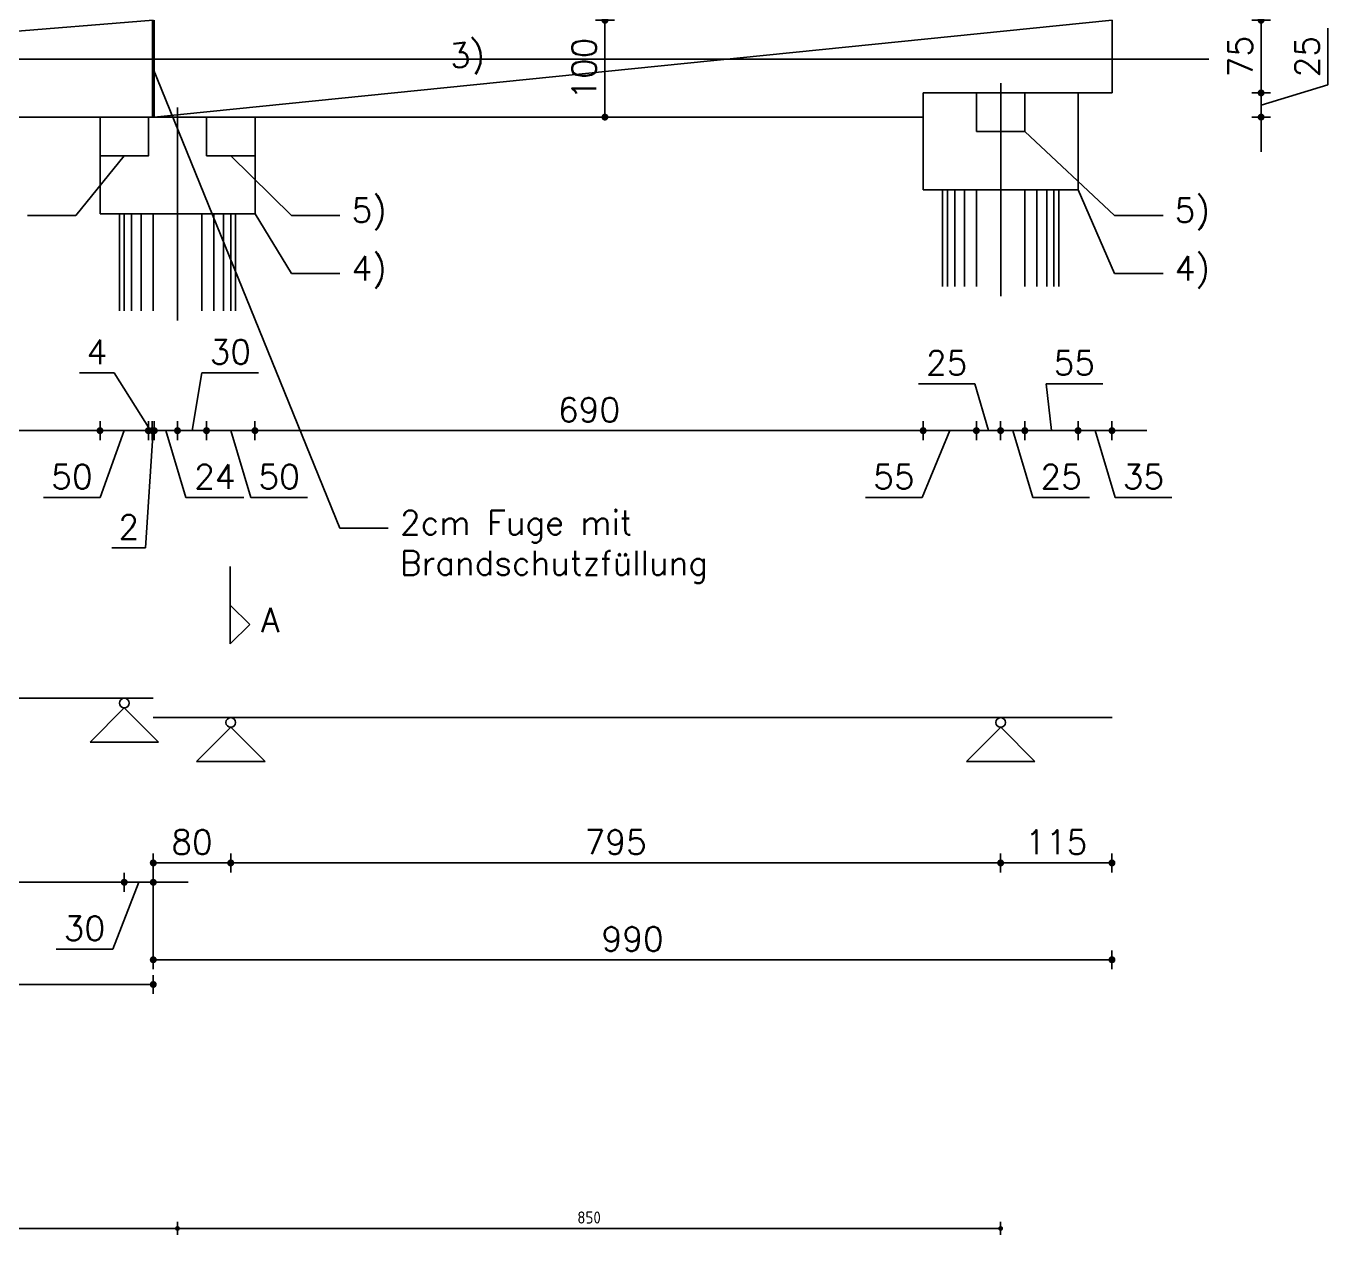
# Model space of a CAD drawing. Extents: x -17 to 300, y 24 to 138.
# Drawn here: x -2.7 to 10.74, y 24.22 to 36.7 of the extents above; entities that cross this region are included whole.
import ezdxf

# ---------------------------------------------------------------- set-up
doc = ezdxf.new("R2010")
doc.units = 0
doc.header["$LTSCALE"] = 0.5
doc.header["$MEASUREMENT"] = 0
doc.header["$PDMODE"] = 2
doc.linetypes.add('AUSGEZOGEN', pattern=[1000.01, 1000, 0.01])
doc.layers.get('Defpoints').update_dxf_attribs({"linetype": 'CONTINUOUS'})
for name, color, linetype in [('ACHSEN', 7, 'CONTINUOUS'), ('AUSBAU', 115, 'CONTINUOUS'), ('BET-ANS', 7, 'CONTINUOUS'), ('BET-SCHN', 6, 'CONTINUOUS'), ('MASSE', 7, 'CONTINUOUS'), ('TEXT', 7, 'CONTINUOUS')]:
    doc.layers.add(name, color=color, linetype=linetype)
doc.styles.add('R25-M100', font='romans.shx', dxfattribs={"height": 0.25})
doc.styles.add('TXT', font='isocp.shx')
doc.dimstyles.new('DOT_I', dxfattribs={"dimscale": 0.5, "dimtxt": 0.25, "dimasz": 0.25, "dimexe": 0.1, "dimexo": 0.3, "dimgap": 0.1, "dimtad": 1, "dimdec": 3, "dimzin": 3, "dimtxsty": 'TXT', "dimblk": 'DOT', "dimblk1": 'DOT', "dimblk2": 'DOT', "dimsah": 1, "dimcen": 0.1, "dimse1": 1, "dimse2": 1, "dimazin": 0, "dimtfac": 1, "dimtdec": 4, "dimtix": 1, "dimtmove": 2, "dimatfit": 3, "dimldrblk": 'DOT', "dimfxl": 0, "dimtvp": 1, "dimtolj": 1, "dimtzin": 0, "dimarcsym": 0})
doc.dimstyles.new('M1-100$0', dxfattribs={"dimtxt": 0.18, "dimasz": 0.18, "dimexe": 0.18, "dimexo": 0.0625, "dimgap": 0.09, "dimtad": 1, "dimdec": 1, "dimlfac": 100, "dimzin": 9, "dimdsep": 46, "dimtxsty": 'R25-M100', "dimblk1": 'DOT', "dimblk2": 'DOT', "dimsah": 1, "dimcen": 0.09, "dimse1": 1, "dimse2": 1, "dimclrt": 256, "dimadec": 0, "dimazin": 0, "dimtfac": 1, "dimtdec": 4, "dimtmove": 0, "dimatfit": 3, "dimldrblk": 'DOT', "dimfxl": 0, "dimtolj": 1, "dimtzin": 0, "dimarcsym": 0})

# ---------------------------------------------------------------- blocks, each defined once
blk = doc.blocks.new('DOT')
at = {"layer": 'MASSE', "color": 7, "linetype": 'Continuous'}
for p, q in [((0, 0), (-1, 0)), ((0, 0.54), (0, -0.54))]:
    blk.add_line(p, q, dxfattribs=at)
at = {"layer": 'MASSE', "color": 7, "linetype": 'Continuous', "const_width": 0.2}
blk.add_lwpolyline([(-0.1, 0, 1), (0.1, 0, 1)], format="xyb", close=True, dxfattribs=at)
blk = doc.blocks.new('*D26')
at = {"layer": 'Defpoints', "color": 0, "transparency": 16777216}
for p in [(-5.391, 29.759), (-1.691, 29.759), (-1.691, 27.859)]:
    blk.add_point(p, dxfattribs=at)
at = {"layer": 'MASSE', "color": 0, "lineweight": -2, "transparency": 16777216}
blk.add_line((-5.211, 27.859), (-1.871, 27.859), dxfattribs=at)
at = {"layer": 'MASSE', "color": 0, "lineweight": -2, "transparency": 16777216, "xscale": 0.18, "yscale": 0.18, "zscale": 0.18, "rotation": 180}
blk.add_blockref('DOT', (-5.391, 27.859), dxfattribs=at)
at = {"layer": 'MASSE', "color": 0, "lineweight": -2, "transparency": 16777216, "xscale": 0.18, "yscale": 0.18, "zscale": 0.18}
blk.add_blockref('DOT', (-1.691, 27.859), dxfattribs=at)
at = {"layer": 'MASSE', "transparency": 16777216, "insert": (-3.541, 28.074), "char_height": 0.25, "attachment_point": 5, "style": 'R25-M100'}
blk.add_mtext('\\A1;370', dxfattribs=at)
blk = doc.blocks.new('*D27')
at = {"layer": 'Defpoints', "color": 0, "transparency": 16777216}
for p in [(-1.691, 29.759), (-1.391, 29.759), (-1.391, 27.859)]:
    blk.add_point(p, dxfattribs=at)
at = {"layer": 'MASSE', "color": 0, "lineweight": -2, "transparency": 16777216}
for p, q in [((-1.871, 27.859), (-2.051, 27.859)), ((-1.541, 27.859), (-1.81, 27.169)), ((-1.691, 27.859), (-1.391, 27.859)), ((-1.691, 27.859), (-1.391, 27.859)), ((-1.211, 27.859), (-1.031, 27.859)), ((-1.81, 27.169), (-2.395, 27.169))]:
    blk.add_line(p, q, dxfattribs=at)
at = {"layer": 'MASSE', "color": 0, "lineweight": -2, "transparency": 16777216, "xscale": 0.18, "yscale": 0.18, "zscale": 0.18}
blk.add_blockref('DOT', (-1.691, 27.859), dxfattribs=at)
at = {"layer": 'MASSE', "color": 0, "lineweight": -2, "transparency": 16777216, "xscale": 0.18, "yscale": 0.18, "zscale": 0.18, "rotation": 180}
blk.add_blockref('DOT', (-1.391, 27.859), dxfattribs=at)
at = {"layer": 'MASSE', "transparency": 16777216, "insert": (-2.102, 27.384), "char_height": 0.25, "attachment_point": 5, "style": 'R25-M100'}
blk.add_mtext('\\A1;30', dxfattribs=at)
blk = doc.blocks.new('*D28')
at = {"layer": 'Defpoints', "color": 0, "transparency": 16777216}
for p in [(-1.391, 29.559), (-0.591, 29.559), (-0.591, 28.059)]:
    blk.add_point(p, dxfattribs=at)
at = {"layer": 'MASSE', "color": 0, "lineweight": -2, "transparency": 16777216}
blk.add_line((-1.211, 28.059), (-0.771, 28.059), dxfattribs=at)
at = {"layer": 'MASSE', "color": 0, "lineweight": -2, "transparency": 16777216, "xscale": 0.18, "yscale": 0.18, "zscale": 0.18, "rotation": 180}
blk.add_blockref('DOT', (-1.391, 28.059), dxfattribs=at)
at = {"layer": 'MASSE', "color": 0, "lineweight": -2, "transparency": 16777216, "xscale": 0.18, "yscale": 0.18, "zscale": 0.18}
blk.add_blockref('DOT', (-0.591, 28.059), dxfattribs=at)
at = {"layer": 'MASSE', "transparency": 16777216, "insert": (-0.991, 28.274), "char_height": 0.25, "attachment_point": 5, "style": 'R25-M100'}
blk.add_mtext('\\A1;80', dxfattribs=at)
blk = doc.blocks.new('*D29')
at = {"layer": 'Defpoints', "color": 0, "transparency": 16777216}
for p in [(-0.591, 29.559), (7.359, 29.559), (7.359, 28.059)]:
    blk.add_point(p, dxfattribs=at)
at = {"layer": 'MASSE', "color": 0, "lineweight": -2, "transparency": 16777216}
blk.add_line((-0.411, 28.059), (7.179, 28.059), dxfattribs=at)
at = {"layer": 'MASSE', "color": 0, "lineweight": -2, "transparency": 16777216, "xscale": 0.18, "yscale": 0.18, "zscale": 0.18, "rotation": 180}
blk.add_blockref('DOT', (-0.591, 28.059), dxfattribs=at)
at = {"layer": 'MASSE', "color": 0, "lineweight": -2, "transparency": 16777216, "xscale": 0.18, "yscale": 0.18, "zscale": 0.18}
blk.add_blockref('DOT', (7.359, 28.059), dxfattribs=at)
at = {"layer": 'MASSE', "transparency": 16777216, "insert": (3.384, 28.274), "char_height": 0.25, "attachment_point": 5, "style": 'R25-M100'}
blk.add_mtext('\\A1;795', dxfattribs=at)
blk = doc.blocks.new('*D30')
at = {"layer": 'Defpoints', "color": 0, "transparency": 16777216}
for p in [(7.359, 29.559), (8.509, 29.559), (8.509, 28.059)]:
    blk.add_point(p, dxfattribs=at)
at = {"layer": 'MASSE', "color": 0, "lineweight": -2, "transparency": 16777216}
blk.add_line((7.539, 28.059), (8.329, 28.059), dxfattribs=at)
at = {"layer": 'MASSE', "color": 0, "lineweight": -2, "transparency": 16777216, "xscale": 0.18, "yscale": 0.18, "zscale": 0.18, "rotation": 180}
blk.add_blockref('DOT', (7.359, 28.059), dxfattribs=at)
at = {"layer": 'MASSE', "color": 0, "lineweight": -2, "transparency": 16777216, "xscale": 0.18, "yscale": 0.18, "zscale": 0.18}
blk.add_blockref('DOT', (8.509, 28.059), dxfattribs=at)
at = {"layer": 'MASSE', "transparency": 16777216, "insert": (7.934, 28.274), "char_height": 0.25, "attachment_point": 5, "style": 'R25-M100'}
blk.add_mtext('\\A1;115', dxfattribs=at)
blk = doc.blocks.new('*D31')
at = {"layer": 'Defpoints', "color": 0, "transparency": 16777216}
for p in [(-13.791, 29.759), (-1.391, 29.759), (-1.391, 26.804)]:
    blk.add_point(p, dxfattribs=at)
at = {"layer": 'MASSE', "color": 0, "lineweight": -2, "transparency": 16777216}
blk.add_line((-13.611, 26.804), (-1.571, 26.804), dxfattribs=at)
at = {"layer": 'MASSE', "color": 0, "lineweight": -2, "transparency": 16777216, "xscale": 0.18, "yscale": 0.18, "zscale": 0.18, "rotation": 180}
blk.add_blockref('DOT', (-13.791, 26.804), dxfattribs=at)
at = {"layer": 'MASSE', "color": 0, "lineweight": -2, "transparency": 16777216, "xscale": 0.18, "yscale": 0.18, "zscale": 0.18}
blk.add_blockref('DOT', (-1.391, 26.804), dxfattribs=at)
at = {"layer": 'MASSE', "transparency": 16777216, "insert": (-7.591, 27.019), "char_height": 0.25, "attachment_point": 5, "style": 'R25-M100'}
blk.add_mtext('\\A1;1240', dxfattribs=at)
blk = doc.blocks.new('*D32')
at = {"layer": 'Defpoints', "color": 0, "transparency": 16777216}
for p in [(-1.391, 29.559), (8.509, 29.559), (8.509, 27.059)]:
    blk.add_point(p, dxfattribs=at)
at = {"layer": 'MASSE', "color": 0, "lineweight": -2, "transparency": 16777216}
blk.add_line((-1.211, 27.059), (8.329, 27.059), dxfattribs=at)
at = {"layer": 'MASSE', "color": 0, "lineweight": -2, "transparency": 16777216, "xscale": 0.18, "yscale": 0.18, "zscale": 0.18, "rotation": 180}
blk.add_blockref('DOT', (-1.391, 27.059), dxfattribs=at)
at = {"layer": 'MASSE', "color": 0, "lineweight": -2, "transparency": 16777216, "xscale": 0.18, "yscale": 0.18, "zscale": 0.18}
blk.add_blockref('DOT', (8.509, 27.059), dxfattribs=at)
at = {"layer": 'MASSE', "transparency": 16777216, "insert": (3.559, 27.274), "char_height": 0.25, "attachment_point": 5, "style": 'R25-M100'}
blk.add_mtext('\\A1;990', dxfattribs=at)
blk = doc.blocks.new('*D33')
at = {"layer": 'Defpoints', "color": 0, "transparency": 16777216}
for p in [(3.559, 36.759), (8.509, 36.009), (10.049, 36.009)]:
    blk.add_point(p, dxfattribs=at)
at = {"layer": 'MASSE', "color": 0, "lineweight": -2, "transparency": 16777216}
blk.add_line((10.049, 36.579), (10.049, 36.189), dxfattribs=at)
at = {"layer": 'MASSE', "color": 0, "lineweight": -2, "transparency": 16777216, "xscale": 0.18, "yscale": 0.18, "zscale": 0.18}
for p, rotation in [((10.049, 36.759), 90), ((10.049, 36.009), 270)]:
    blk.add_blockref('DOT', p, dxfattribs=dict(at, rotation=rotation))
at = {"layer": 'MASSE', "transparency": 16777216, "insert": (9.834, 36.384), "char_height": 0.25, "attachment_point": 5, "rotation": 90, "style": 'R25-M100'}
blk.add_mtext('\\A1;75', dxfattribs=at)
blk = doc.blocks.new('*D47')
at = {"layer": 'Defpoints', "color": 0, "transparency": 16777216}
for p in [(-4.591, 35.759), (-1.941, 35.759), (-1.941, 32.522)]:
    blk.add_point(p, dxfattribs=at)
at = {"layer": 'MASSE', "color": 0, "lineweight": -2, "transparency": 16777216}
blk.add_line((-4.411, 32.522), (-2.121, 32.522), dxfattribs=at)
at = {"layer": 'MASSE', "color": 0, "lineweight": -2, "transparency": 16777216, "xscale": 0.18, "yscale": 0.18, "zscale": 0.18, "rotation": 180}
blk.add_blockref('DOT', (-4.591, 32.522), dxfattribs=at)
at = {"layer": 'MASSE', "color": 0, "lineweight": -2, "transparency": 16777216, "xscale": 0.18, "yscale": 0.18, "zscale": 0.18}
blk.add_blockref('DOT', (-1.941, 32.522), dxfattribs=at)
at = {"layer": 'MASSE', "transparency": 16777216, "insert": (-3.266, 32.737), "char_height": 0.25, "attachment_point": 5, "style": 'R25-M100'}
blk.add_mtext('\\A1;265', dxfattribs=at)
blk = doc.blocks.new('*D48')
at = {"layer": 'Defpoints', "color": 0, "transparency": 16777216}
for p in [(-1.941, 35.759), (-1.441, 35.759), (-1.441, 32.522)]:
    blk.add_point(p, dxfattribs=at)
at = {"layer": 'MASSE', "color": 0, "lineweight": -2, "transparency": 16777216}
for p, q in [((-2.121, 32.522), (-2.301, 32.522)), ((-1.941, 32.522), (-1.441, 32.522)), ((-1.941, 32.522), (-1.441, 32.522)), ((-1.691, 32.522), (-1.938, 31.832)), ((-1.261, 32.522), (-1.081, 32.522)), ((-1.938, 31.832), (-2.523, 31.832))]:
    blk.add_line(p, q, dxfattribs=at)
at = {"layer": 'MASSE', "color": 0, "lineweight": -2, "transparency": 16777216, "xscale": 0.18, "yscale": 0.18, "zscale": 0.18}
blk.add_blockref('DOT', (-1.941, 32.522), dxfattribs=at)
at = {"layer": 'MASSE', "color": 0, "lineweight": -2, "transparency": 16777216, "xscale": 0.18, "yscale": 0.18, "zscale": 0.18, "rotation": 180}
blk.add_blockref('DOT', (-1.441, 32.522), dxfattribs=at)
at = {"layer": 'MASSE', "transparency": 16777216, "insert": (-2.231, 32.047), "char_height": 0.25, "attachment_point": 5, "style": 'R25-M100'}
blk.add_mtext('\\A1;50', dxfattribs=at)
blk = doc.blocks.new('*D49')
at = {"layer": 'Defpoints', "color": 0, "transparency": 16777216}
for p in [(-1.441, 35.759), (-1.401, 35.759), (-1.401, 32.522)]:
    blk.add_point(p, dxfattribs=at)
at = {"layer": 'MASSE', "color": 0, "lineweight": -2, "transparency": 16777216}
for p, q in [((-1.794, 33.12), (-2.152, 33.12)), ((-1.421, 32.522), (-1.794, 33.12)), ((-1.621, 32.522), (-1.801, 32.522)), ((-1.441, 32.522), (-1.401, 32.522)), ((-1.441, 32.522), (-1.401, 32.522)), ((-1.221, 32.522), (-1.041, 32.522))]:
    blk.add_line(p, q, dxfattribs=at)
at = {"layer": 'MASSE', "color": 0, "lineweight": -2, "transparency": 16777216, "xscale": 0.18, "yscale": 0.18, "zscale": 0.18}
blk.add_blockref('DOT', (-1.441, 32.522), dxfattribs=at)
at = {"layer": 'MASSE', "color": 0, "lineweight": -2, "transparency": 16777216, "xscale": 0.18, "yscale": 0.18, "zscale": 0.18, "rotation": 180}
blk.add_blockref('DOT', (-1.401, 32.522), dxfattribs=at)
at = {"layer": 'MASSE', "transparency": 16777216, "insert": (-1.973, 33.335), "char_height": 0.25, "attachment_point": 5, "style": 'R25-M100'}
blk.add_mtext('\\A1;4', dxfattribs=at)
blk = doc.blocks.new('*D50')
at = {"layer": 'Defpoints', "color": 0, "transparency": 16777216}
for p in [(-1.381, 35.759), (-1.141, 35.759), (-1.141, 32.522)]:
    blk.add_point(p, dxfattribs=at)
at = {"layer": 'MASSE', "color": 0, "lineweight": -2, "transparency": 16777216}
for p, q in [((-1.561, 32.522), (-1.741, 32.522)), ((-1.381, 32.522), (-1.141, 32.522)), ((-1.381, 32.522), (-1.141, 32.522)), ((-1.261, 32.522), (-1.054, 31.832)), ((-0.961, 32.522), (-0.781, 32.522)), ((-1.054, 31.832), (-0.457, 31.832))]:
    blk.add_line(p, q, dxfattribs=at)
at = {"layer": 'MASSE', "color": 0, "lineweight": -2, "transparency": 16777216, "xscale": 0.18, "yscale": 0.18, "zscale": 0.18}
blk.add_blockref('DOT', (-1.381, 32.522), dxfattribs=at)
at = {"layer": 'MASSE', "color": 0, "lineweight": -2, "transparency": 16777216, "xscale": 0.18, "yscale": 0.18, "zscale": 0.18, "rotation": 180}
blk.add_blockref('DOT', (-1.141, 32.522), dxfattribs=at)
at = {"layer": 'MASSE', "transparency": 16777216, "insert": (-0.755, 32.047), "char_height": 0.25, "attachment_point": 5, "style": 'R25-M100'}
blk.add_mtext('\\A1;24', dxfattribs=at)
blk = doc.blocks.new('*D51')
at = {"layer": 'Defpoints', "color": 0, "transparency": 16777216}
for p in [(-1.141, 35.759), (-0.841, 35.759), (-0.841, 32.522)]:
    blk.add_point(p, dxfattribs=at)
at = {"layer": 'MASSE', "color": 0, "lineweight": -2, "transparency": 16777216}
for p, q in [((-0.991, 32.522), (-0.888, 33.12)), ((-0.888, 33.12), (-0.303, 33.12)), ((-1.321, 32.522), (-1.501, 32.522)), ((-1.141, 32.522), (-0.841, 32.522)), ((-1.141, 32.522), (-0.841, 32.522)), ((-0.661, 32.522), (-0.481, 32.522))]:
    blk.add_line(p, q, dxfattribs=at)
at = {"layer": 'MASSE', "color": 0, "lineweight": -2, "transparency": 16777216, "xscale": 0.18, "yscale": 0.18, "zscale": 0.18}
blk.add_blockref('DOT', (-1.141, 32.522), dxfattribs=at)
at = {"layer": 'MASSE', "color": 0, "lineweight": -2, "transparency": 16777216, "xscale": 0.18, "yscale": 0.18, "zscale": 0.18, "rotation": 180}
blk.add_blockref('DOT', (-0.841, 32.522), dxfattribs=at)
at = {"layer": 'MASSE', "transparency": 16777216, "insert": (-0.595, 33.335), "char_height": 0.25, "attachment_point": 5, "style": 'R25-M100'}
blk.add_mtext('\\A1;30', dxfattribs=at)
blk = doc.blocks.new('*D52')
at = {"layer": 'Defpoints', "color": 0, "transparency": 16777216}
for p in [(-0.841, 35.759), (-0.341, 35.759), (-0.341, 32.522)]:
    blk.add_point(p, dxfattribs=at)
at = {"layer": 'MASSE', "color": 0, "lineweight": -2, "transparency": 16777216}
for p, q in [((-1.021, 32.522), (-1.201, 32.522)), ((-0.841, 32.522), (-0.341, 32.522)), ((-0.841, 32.522), (-0.341, 32.522)), ((-0.591, 32.522), (-0.384, 31.832)), ((-0.161, 32.522), (0.019, 32.522)), ((-0.384, 31.832), (0.201, 31.832))]:
    blk.add_line(p, q, dxfattribs=at)
at = {"layer": 'MASSE', "color": 0, "lineweight": -2, "transparency": 16777216, "xscale": 0.18, "yscale": 0.18, "zscale": 0.18}
blk.add_blockref('DOT', (-0.841, 32.522), dxfattribs=at)
at = {"layer": 'MASSE', "color": 0, "lineweight": -2, "transparency": 16777216, "xscale": 0.18, "yscale": 0.18, "zscale": 0.18, "rotation": 180}
blk.add_blockref('DOT', (-0.341, 32.522), dxfattribs=at)
at = {"layer": 'MASSE', "transparency": 16777216, "insert": (-0.091, 32.047), "char_height": 0.25, "attachment_point": 5, "style": 'R25-M100'}
blk.add_mtext('\\A1;50', dxfattribs=at)
blk = doc.blocks.new('*D53')
at = {"layer": 'Defpoints', "color": 0, "transparency": 16777216}
for p in [(-0.341, 35.759), (6.559, 35.759), (6.559, 32.522)]:
    blk.add_point(p, dxfattribs=at)
at = {"layer": 'MASSE', "color": 0, "lineweight": -2, "transparency": 16777216}
blk.add_line((-0.161, 32.522), (6.379, 32.522), dxfattribs=at)
at = {"layer": 'MASSE', "color": 0, "lineweight": -2, "transparency": 16777216, "xscale": 0.18, "yscale": 0.18, "zscale": 0.18, "rotation": 180}
blk.add_blockref('DOT', (-0.341, 32.522), dxfattribs=at)
at = {"layer": 'MASSE', "color": 0, "lineweight": -2, "transparency": 16777216, "xscale": 0.18, "yscale": 0.18, "zscale": 0.18}
blk.add_blockref('DOT', (6.559, 32.522), dxfattribs=at)
at = {"layer": 'MASSE', "transparency": 16777216, "insert": (3.109, 32.737), "char_height": 0.25, "attachment_point": 5, "style": 'R25-M100'}
blk.add_mtext('\\A1;690', dxfattribs=at)
blk = doc.blocks.new('*D54')
at = {"layer": 'Defpoints', "color": 0, "transparency": 16777216}
for p in [(6.559, 35.759), (7.109, 35.759), (7.109, 32.522)]:
    blk.add_point(p, dxfattribs=at)
at = {"layer": 'MASSE', "color": 0, "lineweight": -2, "transparency": 16777216}
for p, q in [((6.834, 32.522), (6.55, 31.832)), ((6.739, 32.522), (6.929, 32.522)), ((6.55, 31.832), (5.965, 31.832))]:
    blk.add_line(p, q, dxfattribs=at)
at = {"layer": 'MASSE', "color": 0, "lineweight": -2, "transparency": 16777216, "xscale": 0.18, "yscale": 0.18, "zscale": 0.18, "rotation": 180}
blk.add_blockref('DOT', (6.559, 32.522), dxfattribs=at)
at = {"layer": 'MASSE', "color": 0, "lineweight": -2, "transparency": 16777216, "xscale": 0.18, "yscale": 0.18, "zscale": 0.18}
blk.add_blockref('DOT', (7.109, 32.522), dxfattribs=at)
at = {"layer": 'MASSE', "transparency": 16777216, "insert": (6.257, 32.047), "char_height": 0.25, "attachment_point": 5, "style": 'R25-M100'}
blk.add_mtext('\\A1;55', dxfattribs=at)
blk = doc.blocks.new('*D55')
at = {"layer": 'Defpoints', "color": 0, "transparency": 16777216}
for p in [(7.109, 35.759), (7.359, 35.759), (7.359, 32.522)]:
    blk.add_point(p, dxfattribs=at)
at = {"layer": 'MASSE', "color": 0, "lineweight": -2, "transparency": 16777216}
for p, q in [((7.094, 33.007), (6.51, 33.007)), ((7.234, 32.522), (7.094, 33.007)), ((6.929, 32.522), (6.749, 32.522)), ((7.109, 32.522), (7.359, 32.522)), ((7.109, 32.522), (7.359, 32.522)), ((7.539, 32.522), (7.719, 32.522))]:
    blk.add_line(p, q, dxfattribs=at)
at = {"layer": 'MASSE', "color": 0, "lineweight": -2, "transparency": 16777216, "xscale": 0.18, "yscale": 0.18, "zscale": 0.18}
blk.add_blockref('DOT', (7.109, 32.522), dxfattribs=at)
at = {"layer": 'MASSE', "color": 0, "lineweight": -2, "transparency": 16777216, "xscale": 0.18, "yscale": 0.18, "zscale": 0.18, "rotation": 180}
blk.add_blockref('DOT', (7.359, 32.522), dxfattribs=at)
at = {"layer": 'MASSE', "transparency": 16777216, "insert": (6.802, 33.222), "char_height": 0.25, "attachment_point": 5, "style": 'R25-M100'}
blk.add_mtext('\\A1;25', dxfattribs=at)
blk = doc.blocks.new('*D56')
at = {"layer": 'Defpoints', "color": 0, "transparency": 16777216}
for p in [(7.359, 35.759), (7.609, 35.759), (7.609, 32.522)]:
    blk.add_point(p, dxfattribs=at)
at = {"layer": 'MASSE', "color": 0, "lineweight": -2, "transparency": 16777216}
for p, q in [((7.179, 32.522), (6.999, 32.522)), ((7.359, 32.522), (7.609, 32.522)), ((7.359, 32.522), (7.609, 32.522)), ((7.484, 32.522), (7.691, 31.832)), ((7.789, 32.522), (7.969, 32.522)), ((7.691, 31.832), (8.276, 31.832))]:
    blk.add_line(p, q, dxfattribs=at)
at = {"layer": 'MASSE', "color": 0, "lineweight": -2, "transparency": 16777216, "xscale": 0.18, "yscale": 0.18, "zscale": 0.18}
blk.add_blockref('DOT', (7.359, 32.522), dxfattribs=at)
at = {"layer": 'MASSE', "color": 0, "lineweight": -2, "transparency": 16777216, "xscale": 0.18, "yscale": 0.18, "zscale": 0.18, "rotation": 180}
blk.add_blockref('DOT', (7.609, 32.522), dxfattribs=at)
at = {"layer": 'MASSE', "transparency": 16777216, "insert": (7.984, 32.047), "char_height": 0.25, "attachment_point": 5, "style": 'R25-M100'}
blk.add_mtext('\\A1;25', dxfattribs=at)
blk = doc.blocks.new('*D57')
at = {"layer": 'Defpoints', "color": 0, "transparency": 16777216}
for p in [(7.609, 35.759), (8.159, 35.759), (8.159, 32.522)]:
    blk.add_point(p, dxfattribs=at)
at = {"layer": 'MASSE', "color": 0, "lineweight": -2, "transparency": 16777216}
for p, q in [((7.884, 32.522), (7.828, 33.007)), ((7.828, 33.007), (8.413, 33.007)), ((7.789, 32.522), (7.979, 32.522))]:
    blk.add_line(p, q, dxfattribs=at)
at = {"layer": 'MASSE', "color": 0, "lineweight": -2, "transparency": 16777216, "xscale": 0.18, "yscale": 0.18, "zscale": 0.18, "rotation": 180}
blk.add_blockref('DOT', (7.609, 32.522), dxfattribs=at)
at = {"layer": 'MASSE', "color": 0, "lineweight": -2, "transparency": 16777216, "xscale": 0.18, "yscale": 0.18, "zscale": 0.18}
blk.add_blockref('DOT', (8.159, 32.522), dxfattribs=at)
at = {"layer": 'MASSE', "transparency": 16777216, "insert": (8.12, 33.222), "char_height": 0.25, "attachment_point": 5, "style": 'R25-M100'}
blk.add_mtext('\\A1;55', dxfattribs=at)
blk = doc.blocks.new('*D58')
at = {"layer": 'Defpoints', "color": 0, "transparency": 16777216}
for p in [(8.509, 36.009), (8.159, 35.759), (8.509, 32.522)]:
    blk.add_point(p, dxfattribs=at)
at = {"layer": 'MASSE', "color": 0, "lineweight": -2, "transparency": 16777216}
for p, q in [((7.979, 32.522), (7.799, 32.522)), ((8.159, 32.522), (8.509, 32.522)), ((8.159, 32.522), (8.509, 32.522)), ((8.334, 32.522), (8.541, 31.832)), ((8.689, 32.522), (8.869, 32.522)), ((8.541, 31.832), (9.126, 31.832))]:
    blk.add_line(p, q, dxfattribs=at)
at = {"layer": 'MASSE', "color": 0, "lineweight": -2, "transparency": 16777216, "xscale": 0.18, "yscale": 0.18, "zscale": 0.18}
blk.add_blockref('DOT', (8.159, 32.522), dxfattribs=at)
at = {"layer": 'MASSE', "color": 0, "lineweight": -2, "transparency": 16777216, "xscale": 0.18, "yscale": 0.18, "zscale": 0.18, "rotation": 180}
blk.add_blockref('DOT', (8.509, 32.522), dxfattribs=at)
at = {"layer": 'MASSE', "transparency": 16777216, "insert": (8.834, 32.047), "char_height": 0.25, "attachment_point": 5, "style": 'R25-M100'}
blk.add_mtext('\\A1;35', dxfattribs=at)
blk = doc.blocks.new('*D84')
at = {"layer": 'Defpoints', "color": 0, "transparency": 16777216}
for p in [(3.559, 36.759), (3.273, 35.759), (6.559, 35.759)]:
    blk.add_point(p, dxfattribs=at)
at = {"layer": 'MASSE', "color": 0, "lineweight": -2, "transparency": 16777216}
blk.add_line((3.273, 36.579), (3.273, 35.939), dxfattribs=at)
at = {"layer": 'MASSE', "color": 0, "lineweight": -2, "transparency": 16777216, "xscale": 0.18, "yscale": 0.18, "zscale": 0.18}
for p, rotation in [((3.273, 36.759), 90), ((3.273, 35.759), 270)]:
    blk.add_blockref('DOT', p, dxfattribs=dict(at, rotation=rotation))
at = {"layer": 'MASSE', "transparency": 16777216, "insert": (3.058, 36.259), "char_height": 0.25, "attachment_point": 5, "rotation": 90, "style": 'R25-M100'}
blk.add_mtext('\\A1;100', dxfattribs=at)
blk = doc.blocks.new('*D87')
at = {"layer": 'Defpoints', "color": 0, "transparency": 16777216}
for p in [(8.509, 36.009), (6.559, 35.759), (10.049, 35.759)]:
    blk.add_point(p, dxfattribs=at)
at = {"layer": 'MASSE', "color": 0, "lineweight": -2, "transparency": 16777216}
for p, q in [((10.739, 36.091), (10.739, 36.676)), ((10.049, 36.189), (10.049, 36.369)), ((10.049, 35.884), (10.739, 36.091)), ((10.049, 36.009), (10.049, 35.759)), ((10.049, 36.009), (10.049, 35.759)), ((10.049, 35.579), (10.049, 35.399))]:
    blk.add_line(p, q, dxfattribs=at)
at = {"layer": 'MASSE', "color": 0, "lineweight": -2, "transparency": 16777216, "xscale": 0.18, "yscale": 0.18, "zscale": 0.18}
for p, rotation in [((10.049, 36.009), 270), ((10.049, 35.759), 90)]:
    blk.add_blockref('DOT', p, dxfattribs=dict(at, rotation=rotation))
at = {"layer": 'MASSE', "transparency": 16777216, "insert": (10.524, 36.383), "char_height": 0.25, "attachment_point": 5, "rotation": 90, "style": 'R25-M100'}
blk.add_mtext('\\A1;25', dxfattribs=at)
blk = doc.blocks.new('*D97')
at = {"layer": 'Defpoints', "color": 0, "transparency": 16777216}
for p in [(-1.401, 35.759), (-1.381, 35.759), (-1.401, 32.522)]:
    blk.add_point(p, dxfattribs=at)
at = {"layer": 'MASSE', "color": 0, "lineweight": -2, "transparency": 16777216}
for p, q in [((-1.581, 32.522), (-1.761, 32.522)), ((-1.391, 32.522), (-1.471, 31.312)), ((-1.381, 32.522), (-1.401, 32.522)), ((-1.381, 32.522), (-1.401, 32.522)), ((-1.201, 32.522), (-1.021, 32.522)), ((-1.471, 31.312), (-1.818, 31.312))]:
    blk.add_line(p, q, dxfattribs=at)
at = {"layer": 'MASSE', "color": 0, "lineweight": -2, "transparency": 16777216, "xscale": 0.18, "yscale": 0.18, "zscale": 0.18}
blk.add_blockref('DOT', (-1.401, 32.522), dxfattribs=at)
at = {"layer": 'MASSE', "color": 0, "lineweight": -2, "transparency": 16777216, "xscale": 0.18, "yscale": 0.18, "zscale": 0.18, "rotation": 180}
blk.add_blockref('DOT', (-1.381, 32.522), dxfattribs=at)
at = {"layer": 'MASSE', "transparency": 16777216, "insert": (-1.644, 31.527), "char_height": 0.25, "attachment_point": 5, "style": 'R25-M100'}
blk.add_mtext('\\A1;2', dxfattribs=at)
blk = doc.blocks.new('*D103')
at = {"layer": 'Defpoints', "color": 0, "linetype": 'AUSGEZOGEN', "transparency": 16777216}
for p in [(-5.391, 24.285), (-1.141, 24.285), (-1.141, 24.285)]:
    blk.add_point(p, dxfattribs=at)
at = {"layer": 'MASSE', "color": 0, "linetype": 'AUSGEZOGEN', "lineweight": -2, "transparency": 16777216}
blk.add_line((-5.266, 24.285), (-1.266, 24.285), dxfattribs=at)
at = {"layer": 'MASSE', "color": 0, "linetype": 'AUSGEZOGEN', "lineweight": -2, "transparency": 16777216, "xscale": 0.125, "yscale": 0.125, "zscale": 0.125, "rotation": 180}
blk.add_blockref('DOT', (-5.391, 24.285), dxfattribs=at)
at = {"layer": 'MASSE', "color": 0, "linetype": 'AUSGEZOGEN', "lineweight": -2, "transparency": 16777216, "xscale": 0.125, "yscale": 0.125, "zscale": 0.125}
blk.add_blockref('DOT', (-1.141, 24.285), dxfattribs=at)
at = {"layer": 'MASSE', "color": 0, "linetype": 'AUSGEZOGEN', "transparency": 16777216, "insert": (-3.266, 24.398), "char_height": 0.125, "attachment_point": 5, "style": 'TXT'}
blk.add_mtext('\\A1;425', dxfattribs=at)
blk = doc.blocks.new('*D104')
at = {"layer": 'Defpoints', "color": 0, "linetype": 'AUSGEZOGEN', "transparency": 16777216}
for p in [(-1.141, 24.285), (7.359, 24.285), (7.359, 24.285)]:
    blk.add_point(p, dxfattribs=at)
at = {"layer": 'MASSE', "color": 0, "linetype": 'AUSGEZOGEN', "lineweight": -2, "transparency": 16777216}
blk.add_line((-1.016, 24.285), (7.234, 24.285), dxfattribs=at)
at = {"layer": 'MASSE', "color": 0, "linetype": 'AUSGEZOGEN', "lineweight": -2, "transparency": 16777216, "xscale": 0.125, "yscale": 0.125, "zscale": 0.125, "rotation": 180}
blk.add_blockref('DOT', (-1.141, 24.285), dxfattribs=at)
at = {"layer": 'MASSE', "color": 0, "linetype": 'AUSGEZOGEN', "lineweight": -2, "transparency": 16777216, "xscale": 0.125, "yscale": 0.125, "zscale": 0.125}
blk.add_blockref('DOT', (7.359, 24.285), dxfattribs=at)
at = {"layer": 'MASSE', "color": 0, "linetype": 'AUSGEZOGEN', "transparency": 16777216, "insert": (3.109, 24.398), "char_height": 0.125, "attachment_point": 5, "style": 'TXT'}
blk.add_mtext('\\A1;850', dxfattribs=at)

msp = doc.modelspace()

# ---------------------------------------------------------------- linework, layer by layer
at = {"layer": 'ACHSEN'}
for p, q in [((7.3595, 33.909), (7.3595, 36.109)), ((-1.1405, 33.659), (-1.1405, 35.859))]:
    msp.add_line(p, q, dxfattribs=at)
at = {"layer": 'AUSBAU'}
msp.add_line((9.5095, 36.359), (-15.7905, 36.359), dxfattribs=at)
at = {"layer": 'BET-ANS'}
for p, q in [((8.5095, 36.009), (8.5095, 36.759)), ((8.1595, 36.009), (8.5095, 36.009)), ((-13.7905, 35.759), (6.5595, 35.759)), ((6.7595, 35.009), (6.7595, 34.009)), ((6.8095, 35.009), (6.8095, 34.009)), ((6.8845, 35.009), (6.8845, 34.009)), ((6.9845, 35.009), (6.9845, 34.009)), ((7.1095, 35.009), (7.1095, 34.009)), ((7.6095, 35.009), (7.6095, 34.009)), ((7.7345, 35.009), (7.7345, 34.009)), ((7.8345, 35.009), (7.8345, 34.009)), ((7.9095, 35.009), (7.9095, 34.009)), ((7.9595, 35.009), (7.9595, 34.009)), ((-1.7405, 34.759), (-1.7405, 33.759)), ((-1.6905, 34.759), (-1.6905, 33.759)), ((-1.6155, 34.759), (-1.6155, 33.759)), ((-1.5155, 34.759), (-1.5155, 33.759)), ((-1.3905, 34.759), (-1.3905, 33.759)), ((-0.8905, 34.759), (-0.8905, 33.759)), ((-0.7655, 34.759), (-0.7655, 33.759)), ((-0.6655, 34.759), (-0.6655, 33.759)), ((-0.5905, 34.759), (-0.5905, 33.759)), ((-0.5405, 34.759), (-0.5405, 33.759))]:
    msp.add_line(p, q, dxfattribs=at)
for points in [[(6.5595, 35.009), (8.1595, 35.009), (8.1595, 36.009), (6.5595, 36.009)], [(7.1095, 35.609), (7.6095, 35.609), (7.6095, 36.009), (7.1095, 36.009)], [(-1.9405, 34.759), (-0.3405, 34.759), (-0.3405, 35.759), (-1.9405, 35.759)], [(-1.9405, 35.359), (-1.4405, 35.359), (-1.4405, 35.759), (-1.9405, 35.759)], [(-0.8405, 35.359), (-0.3405, 35.359), (-0.3405, 35.759), (-0.8405, 35.759)]]:
    msp.add_lwpolyline(points, close=True, dxfattribs=at)
at = {"layer": 'BET-SCHN'}
for p, q in [((-13.7905, 29.759), (-1.3905, 29.759)), ((-2.0441, 29.3054), (-1.6905, 29.659)), ((-1.6905, 29.659), (-1.337, 29.3054)), ((-1.3905, 29.559), (8.5095, 29.559)), ((-0.9441, 29.1054), (-0.5905, 29.459)), ((-0.5905, 29.459), (-0.237, 29.1054)), ((7.0059, 29.1054), (7.3595, 29.459)), ((7.3595, 29.459), (7.713, 29.1054)), ((-1.337, 29.3054), (-2.0441, 29.3054)), ((-0.237, 29.1054), (-0.9441, 29.1054)), ((7.713, 29.1054), (7.0059, 29.1054))]:
    msp.add_line(p, q, dxfattribs=at)
for centre in [(-1.6905, 29.709), (-0.5905, 29.509), (7.3595, 29.509)]:
    msp.add_circle(centre, 0.05, dxfattribs=at)
at = {"layer": 'MASSE'}
for p, q in [((-1.4005, 36.759), (-1.4005, 35.759)), ((-1.3805, 36.759), (-1.3805, 35.759)), ((-1.3905, 28.059), (-1.3905, 27.059))]:
    msp.add_line(p, q, dxfattribs=at)
at = {"layer": 'TEXT'}
for p, q in [((-13.7905, 35.759), (-1.3905, 36.759)), ((-1.3805, 35.759), (8.5095, 36.759)), ((0.5358, 31.5165), (-1.3905, 36.259)), ((8.5358, 34.7428), (7.6095, 35.609)), ((-2.1912, 34.7428), (-1.6905, 35.359)), ((0.0358, 34.7428), (-0.5905, 35.359)), ((8.5358, 34.1428), (8.1595, 35.009)), ((-2.1912, 34.7428), (-2.6912, 34.7428)), ((0.0358, 34.1428), (-0.3405, 34.759)), ((0.5358, 34.7428), (0.0358, 34.7428)), ((9.0358, 34.7428), (8.5358, 34.7428)), ((0.5358, 34.1428), (0.0358, 34.1428)), ((9.0358, 34.1428), (8.5358, 34.1428)), ((1.0358, 31.5165), (0.5358, 31.5165)), ((-0.5955, 31.1198), (-0.5955, 30.3198)), ((-0.5955, 30.7198), (-0.3955, 30.5198)), ((-0.5955, 30.3198), (-0.3955, 30.5198))]:
    msp.add_line(p, q, dxfattribs=at)

# ---------------------------------------------------------------- texts
at = {"layer": 'TEXT', "insert": (1.6566, 36.511), "char_height": 0.25, "width": 0.622555, "attachment_point": 1, "rotation": 5.76789, "style": 'R25-M100'}
msp.add_mtext('3)', dxfattribs=at)
at = {"layer": 'TEXT', "char_height": 0.25, "attachment_point": 1, "style": 'R25-M100'}
for s, insert, width in [('5)', (0.6563, 34.9236), 0.622555), ('5)', (9.1563, 34.9236), 0.622555), ('4)', (0.6563, 34.3236), 0.622555), ('4)', (9.1563, 34.3236), 0.622555), ('2cm Fuge mit Brandschutzfüllung', (1.1563, 31.6974), 3.790747), ('A', (-0.2786, 30.6926), 0.389038)]:
    msp.add_mtext(s, dxfattribs=dict(at, insert=insert, width=width))

# ---------------------------------------------------------------- dimensions: what is measured, and where the dimension line sits
at = {"layer": 'MASSE'}
for base, p1, p2, override, picture, middle in [((3.2735, 35.759), (3.5595, 36.759), (6.5595, 35.759), {"dimlfac": 100}, '*D84', (3.0585, 36.259)), ((10.0492, 36.009), (3.5595, 36.759), (8.5095, 36.009), {"dimlfac": 100, "dimtmove": 1}, '*D33', (9.8342, 36.384)), ((10.0492, 35.759), (8.5095, 36.009), (6.5595, 35.759), {"dimlfac": 100, "dimtmove": 1}, '*D87', (10.5242, 36.181))]:
    dim = msp.add_linear_dim(base=base, p1=p1, p2=p2, angle=90, dimstyle='M1-100$0', override=override, dxfattribs=at)
    dim.commit()
    dim.dimension.update_dxf_attribs({"geometry": picture, "text_midpoint": middle})
for base, p1, p2, override, picture, middle in [((8.5095, 32.5224), (8.1595, 35.759), (8.5095, 36.009), {"dimlfac": 100, "dimtmove": 1}, '*D58', (8.6315, 32.0474)), ((-1.9405, 32.5224), (-4.5905, 35.759), (-1.9405, 35.759), {"dimlfac": 100, "dimtmove": 1}, '*D47', (-3.2655, 32.7374)), ((-1.1405, 32.5224), (-1.3805, 35.759), (-1.1405, 35.759), {"dimlfac": 100, "dimtmove": 1}, '*D50', (-0.9635, 32.0474)), ((-0.3405, 32.5224), (-0.8405, 35.759), (-0.3405, 35.759), {"dimlfac": 100, "dimtmove": 1}, '*D52', (-0.2935, 32.0474)), ((6.5595, 32.5224), (-0.3405, 35.759), (6.5595, 35.759), {"dimlfac": 100, "dimtmove": 1}, '*D53', (3.1095, 32.7374)), ((7.6095, 32.5224), (7.3595, 35.759), (7.6095, 35.759), {"dimlfac": 100, "dimtmove": 1}, '*D56', (7.7815, 32.0474)), ((-1.3905, 26.8038), (-13.7905, 29.759), (-1.3905, 29.759), {"dimlfac": 100}, '*D31', (-7.5905, 27.0188)), ((-1.6905, 27.859), (-5.3905, 29.759), (-1.6905, 29.759), {"dimlfac": 100, "dimtmove": 1}, '*D26', (-3.5405, 28.074)), ((-0.5905, 28.059), (-1.3905, 29.559), (-0.5905, 29.559), {"dimlfac": 100}, '*D28', (-0.9905, 28.274)), ((8.5095, 27.059), (-1.3905, 29.559), (8.5095, 29.559), {"dimlfac": 100}, '*D32', (3.5595, 27.274)), ((7.3595, 28.059), (-0.5905, 29.559), (7.3595, 29.559), {"dimlfac": 100, "dimtmove": 1}, '*D29', (3.3845, 28.274)), ((8.5095, 28.059), (7.3595, 29.559), (8.5095, 29.559), {"dimlfac": 100, "dimtmove": 1}, '*D30', (7.9345, 28.274))]:
    dim = msp.add_linear_dim(base=base, p1=p1, p2=p2, dimstyle='M1-100$0', override=override, dxfattribs=at)
    dim.commit()
    dim.dimension.update_dxf_attribs({"geometry": picture, "text_midpoint": middle})
for base, p1, p2, picture, middle in [((-1.4405, 32.5224), (-1.9405, 35.759), (-1.4405, 35.759), '*D48', (-2.0283, 31.8324)), ((-1.4005, 32.5224), (-1.4405, 35.759), (-1.4005, 35.759), '*D49', (-1.8835, 33.1198)), ((-1.4005, 32.5224), (-1.3805, 35.759), (-1.4005, 35.759), '*D97', (-1.561, 31.3124)), ((-0.8405, 32.5224), (-1.1405, 35.759), (-0.8405, 35.759), '*D51', (-0.7979, 33.1198)), ((7.1095, 32.5224), (6.5595, 35.759), (7.1095, 35.759), '*D54', (6.4596, 31.8324)), ((7.3595, 32.5224), (7.1095, 35.759), (7.3595, 35.759), '*D55', (7.0044, 33.0071)), ((8.1595, 32.5224), (7.6095, 35.759), (8.1595, 35.759), '*D57', (7.9181, 33.0071)), ((-1.3905, 27.859), (-1.6905, 29.759), (-1.3905, 29.759), '*D27', (-1.8998, 27.169))]:
    dim = msp.add_linear_dim(base=base, p1=p1, p2=p2, dimstyle='M1-100$0', override={"dimlfac": 100, "dimtmove": 1}, dxfattribs=at)
    dim.commit()
    dim.dimension.update_dxf_attribs({"geometry": picture, "text_midpoint": middle, "dimtype": 160})
at = {"layer": 'MASSE', "color": 7, "linetype": 'AUSGEZOGEN'}
for base, p1, p2, picture, middle in [((-1.1405, 24.2854), (-5.3905, 24.2854), (-1.1405, 24.2854), '*D103', (-3.2655, 24.3979)), ((7.3595, 24.2854), (-1.1405, 24.2854), (7.3595, 24.2854), '*D104', (3.1095, 24.3979))]:
    dim = msp.add_linear_dim(base=base, p1=p1, p2=p2, dimstyle='DOT_I', override={"dimdec": 0, "dimlfac": 100}, dxfattribs=at)
    dim.commit()
    dim.dimension.update_dxf_attribs({"geometry": picture, "text_midpoint": middle})

doc.saveas('drawing.dxf')
